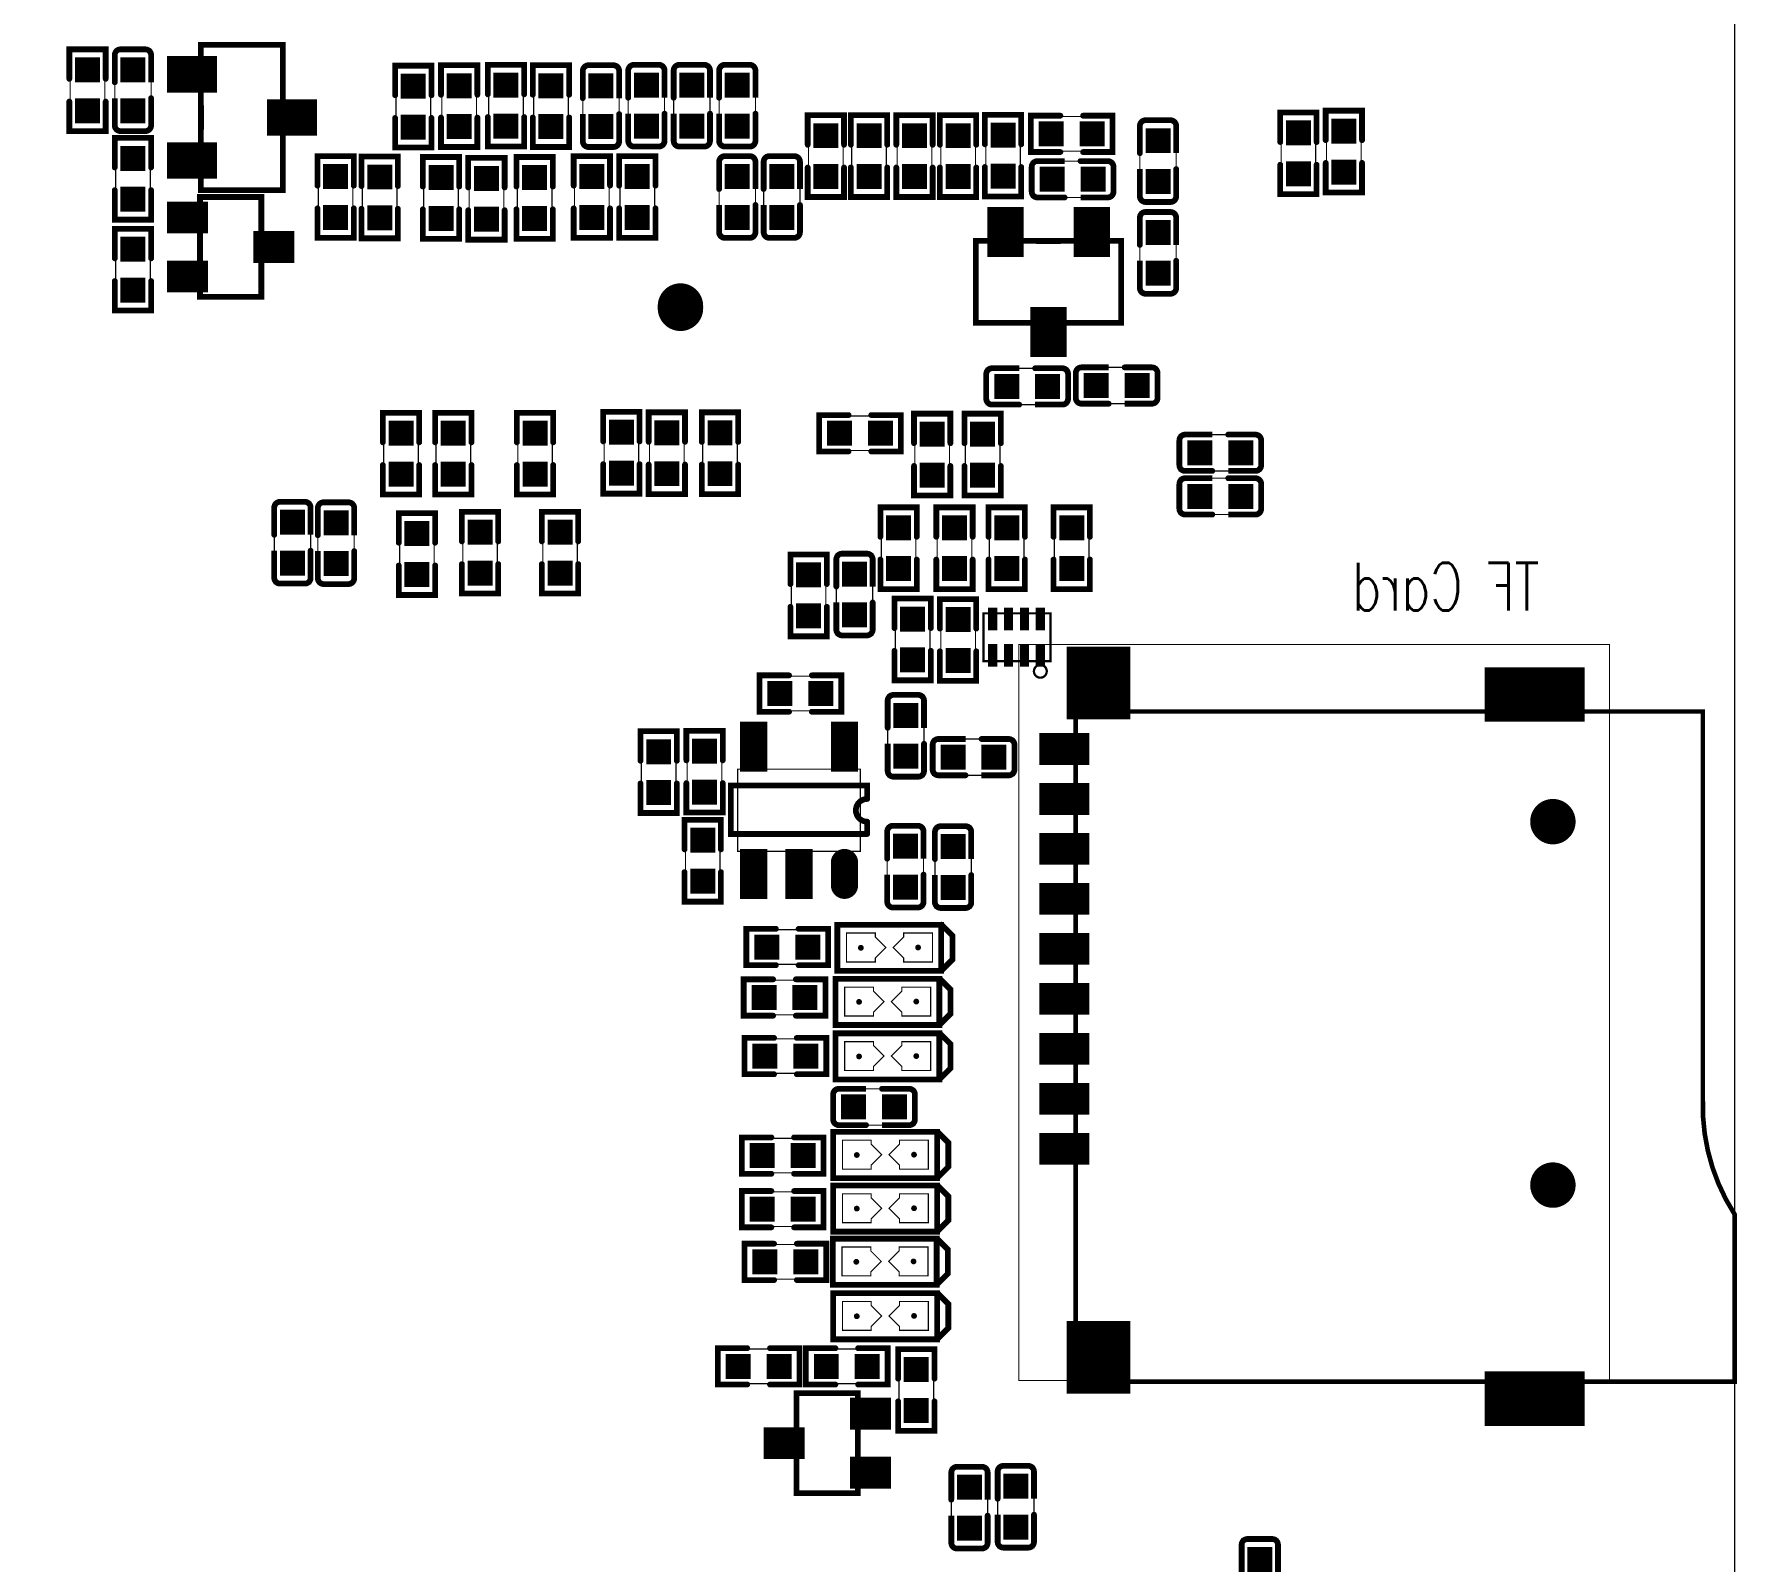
# Model space of a CAD drawing. Extents: x 0 to 148, y 0 to 100.
# Drawn here: x 110.57 to 148.05, y 43.7 to 77.34 of the extents above; entities that cross this region are included whole.
import ezdxf

# ---------------------------------------------------------------- set-up
doc = ezdxf.new("R2010")
doc.units = 0
doc.linetypes.add('TRMIDX_0', pattern=[2, 1, 1])
doc.linetypes.add('TRMIDX_1', pattern=[2, 1, 1])
for name, color, linetype in [('BOARD_OUTLINE_00', 5, 'CONTINUOUS'), ('DRIL_NPLTE_THRU_01', 3, 'CONTINUOUS'), ('DRIL_NPLTE_THRU_02', 2, 'CONTINUOUS'), ('DRIL_NPLTE_THRU_03', 136, 'CONTINUOUS'), ('DRIL_NPLTE_THRU_04', 176, 'CONTINUOUS'), ('DRIL_NPLTE_THRU_05', 106, 'CONTINUOUS'), ('DRIL_NPLTE_THRU_06', 146, 'CONTINUOUS'), ('DRIL_PLTE_THRU_01', 3, 'CONTINUOUS'), ('DRIL_PLTE_THRU_02', 2, 'CONTINUOUS'), ('DRIL_PLTE_THRU_03', 136, 'CONTINUOUS'), ('DRIL_PLTE_THRU_04', 176, 'CONTINUOUS'), ('DRIL_PLTE_THRU_05', 106, 'CONTINUOUS'), ('DRIL_PLTE_THRU_06', 146, 'CONTINUOUS'), ('DRIL_SYMBOL', 5, 'CONTINUOUS'), ('PADS_BOT', 130, 'CONTINUOUS'), ('PADS_INNER', 96, 'CONTINUOUS'), ('PADS_TOP', 96, 'CONTINUOUS'), ('PART_BOT_2DLINE_01', 255, 'CONTINUOUS'), ('PART_BOT_2DLINE_126', 216, 'CONTINUOUS'), ('PART_BOT_COPPER_01', 255, 'CONTINUOUS'), ('PART_BOT_COPPER_116', 6, 'CONTINUOUS'), ('TEXT_129', 56, 'CONTINUOUS')]:
    doc.layers.add(name, color=color, linetype=linetype)
doc.styles.add('W0$15', font='simplex', dxfattribs={"width": 0.75})

# ---------------------------------------------------------------- blocks, each defined once
blk = doc.blocks.new('BOARD_43')
at = {"layer": 'BOARD_OUTLINE_00', "const_width": 0.0254}
blk.add_lwpolyline([(-3, 0.725, 0.414214), (0, 3.725), (0, 97.485, 0.414214), (-3, 100.485), (-145, 100.485, 0.414214), (-148, 97.485), (-148, 3.725, 0.414214), (-145, 0.725)], format="xyb", close=True, dxfattribs=at)
blk = doc.blocks.new('SMOOTH_0$127')
at = {"const_width": 0.0635}
blk.add_lwpolyline([(-0.03175, 0, 1), (0.03175, 0, 1)], format="xyb", close=True, dxfattribs=at)
blk = doc.blocks.new('SMOOTH_0$0254')
at = {"const_width": 0.0127}
blk.add_lwpolyline([(-0.00635, 0, 1), (0.00635, 0, 1)], format="xyb", close=True, dxfattribs=at)
blk = doc.blocks.new('PART_BODY_BOT_15')
at = {"layer": 'PART_BOT_2DLINE_126', "const_width": 0.127}
for points in [[(-0.175, 0.4), (-0.773, 0.4, 0.414214), (-0.9, 0.273), (-0.9, -0.273, 0.414214), (-0.773, -0.4), (-0.175, -0.4)], [(0.175, -0.4), (0.773, -0.4, 0.414214), (0.9, -0.273), (0.9, 0.273, 0.414214), (0.773, 0.4), (0.175, 0.4)]]:
    blk.add_lwpolyline(points, format="xyb", dxfattribs=at)
at = {"layer": 'PART_BOT_COPPER_116', "const_width": 0.0254}
blk.add_lwpolyline([(-0.9, 0.4), (0.9, 0.4), (0.9, -0.4), (-0.9, -0.4)], close=True, dxfattribs=at)
at = {"layer": 'PART_BOT_2DLINE_126'}
for p in [(-0.773, 0.4), (-0.175, 0.4), (0.175, -0.4), (0.773, -0.4)]:
    blk.add_blockref('SMOOTH_0$127', p, dxfattribs=at)
at = {"layer": 'PART_BOT_COPPER_116'}
for p in [(-0.9, 0.4), (0.9, 0.4), (-0.9, -0.4), (0.9, -0.4)]:
    blk.add_blockref('SMOOTH_0$0254', p, dxfattribs=at)
blk = doc.blocks.new('DRIL_HOLE_0')
blk.add_lwpolyline([(0, 0, 1), (0, 0, 1)], format="xyb", close=True)
blk = doc.blocks.new('PAD_0')
blk.add_lwpolyline([(0, 0, 1), (0, 0, 1)], format="xyb", close=True)
blk = doc.blocks.new('PAD_1')
at = {"const_width": 0.55}
blk.add_lwpolyline([(-0.275, 0), (0.275, 0)], dxfattribs=at)
blk = doc.blocks.new('STK_BOT_100')
at = {"layer": 'DRIL_PLTE_THRU_01'}
blk.add_blockref('DRIL_HOLE_0', (0, 0), dxfattribs=at)
at = {"layer": 'DRIL_PLTE_THRU_02'}
blk.add_blockref('DRIL_HOLE_0', (0, 0), dxfattribs=at)
at = {"layer": 'DRIL_PLTE_THRU_03'}
blk.add_blockref('DRIL_HOLE_0', (0, 0), dxfattribs=at)
at = {"layer": 'DRIL_PLTE_THRU_04'}
blk.add_blockref('DRIL_HOLE_0', (0, 0), dxfattribs=at)
at = {"layer": 'DRIL_PLTE_THRU_05'}
blk.add_blockref('DRIL_HOLE_0', (0, 0), dxfattribs=at)
at = {"layer": 'DRIL_PLTE_THRU_06'}
blk.add_blockref('DRIL_HOLE_0', (0, 0), dxfattribs=at)
at = {"layer": 'PADS_BOT', "rotation": 90}
blk.add_blockref('PAD_1', (0, 0), dxfattribs=at)
at = {"layer": 'PADS_INNER'}
blk.add_blockref('PAD_0', (0, 0), dxfattribs=at)
at = {"layer": 'PADS_TOP'}
blk.add_blockref('PAD_0', (0, 0), dxfattribs=at)
blk = doc.blocks.new('SYM_BOT_18')
for name, p in [('PART_BODY_BOT_15', (0, 0)), ('STK_BOT_100', (-0.45, 0)), ('STK_BOT_100', (0.45, 0))]:
    blk.add_blockref(name, p)
blk = doc.blocks.new('PART_BOT_2')
blk.add_blockref('SYM_BOT_18', (0, 0))
blk = doc.blocks.new('PART_BOT_3')
blk.add_blockref('SYM_BOT_18', (0, 0))
blk = doc.blocks.new('PART_BOT_6')
blk.add_blockref('SYM_BOT_18', (0, 0))
blk = doc.blocks.new('PART_BOT_7')
blk.add_blockref('SYM_BOT_18', (0, 0))
blk = doc.blocks.new('PART_BOT_9')
blk.add_blockref('SYM_BOT_18', (0, 0))
blk = doc.blocks.new('PART_BOT_13')
blk.add_blockref('SYM_BOT_18', (0, 0))
blk = doc.blocks.new('PART_BOT_14')
blk.add_blockref('SYM_BOT_18', (0, 0))
blk = doc.blocks.new('PART_BOT_16')
blk.add_blockref('SYM_BOT_18', (0, 0))
blk = doc.blocks.new('PART_BOT_17')
blk.add_blockref('SYM_BOT_18', (0, 0))
blk = doc.blocks.new('PART_BOT_18')
blk.add_blockref('SYM_BOT_18', (0, 0))
blk = doc.blocks.new('PART_BOT_19')
blk.add_blockref('SYM_BOT_18', (0, 0))
blk = doc.blocks.new('PART_BOT_23')
blk.add_blockref('SYM_BOT_18', (0, 0))
blk = doc.blocks.new('PART_BOT_32')
blk.add_blockref('SYM_BOT_18', (0, 0))
blk = doc.blocks.new('PART_BOT_34')
blk.add_blockref('SYM_BOT_18', (0, 0))
blk = doc.blocks.new('PART_BOT_36')
blk.add_blockref('SYM_BOT_18', (0, 0))
blk = doc.blocks.new('PART_BOT_37')
blk.add_blockref('SYM_BOT_18', (0, 0))
blk = doc.blocks.new('PART_BOT_38')
blk.add_blockref('SYM_BOT_18', (0, 0))
blk = doc.blocks.new('PART_BOT_55')
blk.add_blockref('SYM_BOT_18', (0, 0))
blk = doc.blocks.new('PART_BOT_64')
blk.add_blockref('SYM_BOT_18', (0, 0))
blk = doc.blocks.new('PART_BODY_BOT_9')
at = {"layer": 'PART_BOT_2DLINE_01', "const_width": 0.127}
blk.add_lwpolyline([(-1.145, -0.507), (-1.385, -0.267), (-1.385, 0.263), (-1.145, 0.503)], dxfattribs=at)
blk.add_lwpolyline([(1.148, -0.515), (1.148, 0.501), (-1.138, 0.501), (-1.138, -0.515)], close=True, dxfattribs=at)
at = {"layer": 'PART_BOT_COPPER_01', "linetype": 'TRMIDX_0', "const_width": 0.0254}
blk.add_lwpolyline([(-0.946, 0.318), (-0.312, 0.318), (-0.312, 0.231), (-0.081, 0), (-0.312, -0.231), (-0.312, -0.318), (-0.946, -0.318)], close=True, dxfattribs=at)
at = {"layer": 'PART_BOT_COPPER_01', "linetype": 'TRMIDX_1', "const_width": 0.0254}
blk.add_lwpolyline([(0.946, -0.318), (0.312, -0.318), (0.312, -0.231), (0.081, 0), (0.312, 0.231), (0.312, 0.318), (0.946, 0.318)], close=True, dxfattribs=at)
at = {"layer": 'PART_BOT_COPPER_116', "const_width": 0.0254}
blk.add_lwpolyline([(-1.138, -0.515), (1.148, -0.515), (1.148, 0.501), (-1.138, 0.501)], close=True, dxfattribs=at)
at = {"layer": 'PART_BOT_2DLINE_01'}
for p in [(-1.145, 0.503), (-1.138, 0.501), (1.148, 0.501), (-1.385, 0.263), (-1.385, -0.267), (-1.145, -0.507), (-1.138, -0.515), (1.148, -0.515)]:
    blk.add_blockref('SMOOTH_0$127', p, dxfattribs=at)
at = {"layer": 'PART_BOT_COPPER_01'}
for p in [(-0.946, 0.318), (-0.312, 0.318), (-0.312, 0.231), (-0.081, 0), (0.081, 0), (0.312, 0.318), (0.312, 0.231), (0.946, 0.318), (-0.946, -0.318), (-0.312, -0.231), (-0.312, -0.318), (0.312, -0.231), (0.312, -0.318), (0.946, -0.318)]:
    blk.add_blockref('SMOOTH_0$0254', p, dxfattribs=at)
at = {"layer": 'PART_BOT_COPPER_116'}
for p in [(-1.138, 0.501), (1.148, 0.501), (-1.138, -0.515), (1.148, -0.515)]:
    blk.add_blockref('SMOOTH_0$0254', p, dxfattribs=at)
blk = doc.blocks.new('PAD_3')
at = {"const_width": 0.0635}
blk.add_lwpolyline([(0, -0.03175, 1), (0, 0.03175, 1)], format="xyb", close=True, dxfattribs=at)
blk = doc.blocks.new('STK_BOT_77')
at = {"layer": 'DRIL_PLTE_THRU_01'}
blk.add_blockref('DRIL_HOLE_0', (0, 0), dxfattribs=at)
at = {"layer": 'DRIL_PLTE_THRU_02'}
blk.add_blockref('DRIL_HOLE_0', (0, 0), dxfattribs=at)
at = {"layer": 'DRIL_PLTE_THRU_03'}
blk.add_blockref('DRIL_HOLE_0', (0, 0), dxfattribs=at)
at = {"layer": 'DRIL_PLTE_THRU_04'}
blk.add_blockref('DRIL_HOLE_0', (0, 0), dxfattribs=at)
at = {"layer": 'DRIL_PLTE_THRU_05'}
blk.add_blockref('DRIL_HOLE_0', (0, 0), dxfattribs=at)
at = {"layer": 'DRIL_PLTE_THRU_06'}
blk.add_blockref('DRIL_HOLE_0', (0, 0), dxfattribs=at)
at = {"layer": 'PADS_BOT'}
blk.add_blockref('PAD_3', (0, 0), dxfattribs=at)
at = {"layer": 'PADS_INNER'}
blk.add_blockref('PAD_0', (0, 0), dxfattribs=at)
at = {"layer": 'PADS_TOP'}
blk.add_blockref('PAD_0', (0, 0), dxfattribs=at)
blk = doc.blocks.new('SYM_BOT_12')
for name, p in [('PART_BODY_BOT_9', (0, 0)), ('STK_BOT_77', (-0.62992, 0)), ('STK_BOT_77', (0.62992, -0.007112))]:
    blk.add_blockref(name, p)
blk = doc.blocks.new('PART_BOT_135')
blk.add_blockref('SYM_BOT_12', (0, 0))
blk = doc.blocks.new('PART_BOT_136')
blk.add_blockref('SYM_BOT_12', (0, 0))
blk = doc.blocks.new('PART_BOT_137')
blk.add_blockref('SYM_BOT_12', (0, 0))
blk = doc.blocks.new('PART_BOT_138')
blk.add_blockref('SYM_BOT_12', (0, 0))
blk = doc.blocks.new('PART_BOT_139')
blk.add_blockref('SYM_BOT_12', (0, 0))
blk = doc.blocks.new('PART_BOT_140')
blk.add_blockref('SYM_BOT_12', (0, 0))
blk = doc.blocks.new('PART_BOT_141')
blk.add_blockref('SYM_BOT_12', (0, 0))
blk = doc.blocks.new('PART_BODY_BOT_17')
at = {"layer": 'PART_BOT_2DLINE_126', "const_width": 0.127}
for points in [[(-0.25, 0.4), (-0.9, 0.4), (-0.9, -0.4), (-0.25, -0.4)], [(0.25, 0.4), (0.9, 0.4), (0.9, -0.4), (0.25, -0.4)]]:
    blk.add_lwpolyline(points, dxfattribs=at)
at = {"layer": 'PART_BOT_COPPER_116', "const_width": 0.0254}
blk.add_lwpolyline([(-0.889, -0.381), (0.889, -0.381), (0.889, 0.381), (-0.889, 0.381)], close=True, dxfattribs=at)
at = {"layer": 'PART_BOT_2DLINE_126'}
for p in [(-0.9, 0.4), (-0.25, 0.4), (0.25, 0.4), (0.9, 0.4), (-0.9, -0.4), (-0.25, -0.4), (0.25, -0.4), (0.9, -0.4)]:
    blk.add_blockref('SMOOTH_0$127', p, dxfattribs=at)
at = {"layer": 'PART_BOT_COPPER_116'}
for p in [(-0.889, 0.381), (0.889, 0.381), (-0.889, -0.381), (0.889, -0.381)]:
    blk.add_blockref('SMOOTH_0$0254', p, dxfattribs=at)
blk = doc.blocks.new('PAD_9')
at = {"const_width": 0.55}
blk.add_lwpolyline([(-0.275, 0), (0.275, 0)], dxfattribs=at)
blk = doc.blocks.new('STK_BOT_103')
at = {"layer": 'DRIL_PLTE_THRU_01'}
blk.add_blockref('DRIL_HOLE_0', (0, 0), dxfattribs=at)
at = {"layer": 'DRIL_PLTE_THRU_02'}
blk.add_blockref('DRIL_HOLE_0', (0, 0), dxfattribs=at)
at = {"layer": 'DRIL_PLTE_THRU_03'}
blk.add_blockref('DRIL_HOLE_0', (0, 0), dxfattribs=at)
at = {"layer": 'DRIL_PLTE_THRU_04'}
blk.add_blockref('DRIL_HOLE_0', (0, 0), dxfattribs=at)
at = {"layer": 'DRIL_PLTE_THRU_05'}
blk.add_blockref('DRIL_HOLE_0', (0, 0), dxfattribs=at)
at = {"layer": 'DRIL_PLTE_THRU_06'}
blk.add_blockref('DRIL_HOLE_0', (0, 0), dxfattribs=at)
at = {"layer": 'PADS_BOT'}
blk.add_blockref('PAD_9', (0, 0), dxfattribs=at)
at = {"layer": 'PADS_INNER'}
blk.add_blockref('PAD_0', (0, 0), dxfattribs=at)
at = {"layer": 'PADS_TOP'}
blk.add_blockref('PAD_0', (0, 0), dxfattribs=at)
blk = doc.blocks.new('SYM_BOT_20')
for name, p in [('PART_BODY_BOT_17', (0, 0)), ('STK_BOT_103', (-0.45, 0)), ('STK_BOT_103', (0.45, 0))]:
    blk.add_blockref(name, p)
blk = doc.blocks.new('PART_BOT_275')
blk.add_blockref('SYM_BOT_20', (0, 0))
blk = doc.blocks.new('PART_BOT_276')
blk.add_blockref('SYM_BOT_20', (0, 0))
blk = doc.blocks.new('PART_BOT_290')
blk.add_blockref('SYM_BOT_20', (0, 0))
blk = doc.blocks.new('PART_BOT_303')
blk.add_blockref('SYM_BOT_20', (0, 0))
blk = doc.blocks.new('PART_BOT_304')
blk.add_blockref('SYM_BOT_20', (0, 0))
blk = doc.blocks.new('PART_BOT_305')
blk.add_blockref('SYM_BOT_20', (0, 0))
blk = doc.blocks.new('PART_BOT_306')
blk.add_blockref('SYM_BOT_20', (0, 0))
blk = doc.blocks.new('PART_BOT_308')
blk.add_blockref('SYM_BOT_20', (0, 0))
blk = doc.blocks.new('PART_BOT_309')
blk.add_blockref('SYM_BOT_20', (0, 0))
blk = doc.blocks.new('PART_BOT_310')
blk.add_blockref('SYM_BOT_20', (0, 0))
blk = doc.blocks.new('PART_BOT_311')
blk.add_blockref('SYM_BOT_20', (0, 0))
blk = doc.blocks.new('PART_BOT_312')
blk.add_blockref('SYM_BOT_20', (0, 0))
blk = doc.blocks.new('PART_BOT_313')
blk.add_blockref('SYM_BOT_20', (0, 0))
blk = doc.blocks.new('PART_BOT_314')
blk.add_blockref('SYM_BOT_20', (0, 0))
blk = doc.blocks.new('PART_BOT_315')
blk.add_blockref('SYM_BOT_20', (0, 0))
blk = doc.blocks.new('PART_BOT_317')
blk.add_blockref('SYM_BOT_20', (0, 0))
blk = doc.blocks.new('PART_BOT_320')
blk.add_blockref('SYM_BOT_20', (0, 0))
blk = doc.blocks.new('PART_BOT_321')
blk.add_blockref('SYM_BOT_20', (0, 0))
blk = doc.blocks.new('PART_BOT_322')
blk.add_blockref('SYM_BOT_20', (0, 0))
blk = doc.blocks.new('PART_BOT_325')
blk.add_blockref('SYM_BOT_20', (0, 0))
blk = doc.blocks.new('PART_BOT_326')
blk.add_blockref('SYM_BOT_20', (0, 0))
blk = doc.blocks.new('PART_BOT_327')
blk.add_blockref('SYM_BOT_20', (0, 0))
blk = doc.blocks.new('PART_BOT_328')
blk.add_blockref('SYM_BOT_20', (0, 0))
blk = doc.blocks.new('PART_BOT_329')
blk.add_blockref('SYM_BOT_20', (0, 0))
blk = doc.blocks.new('PART_BOT_330')
blk.add_blockref('SYM_BOT_20', (0, 0))
blk = doc.blocks.new('PART_BOT_331')
blk.add_blockref('SYM_BOT_20', (0, 0))
blk = doc.blocks.new('PART_BOT_332')
blk.add_blockref('SYM_BOT_20', (0, 0))
blk = doc.blocks.new('PART_BOT_333')
blk.add_blockref('SYM_BOT_20', (0, 0))
blk = doc.blocks.new('PART_BOT_334')
blk.add_blockref('SYM_BOT_20', (0, 0))
blk = doc.blocks.new('PART_BOT_335')
blk.add_blockref('SYM_BOT_20', (0, 0))
blk = doc.blocks.new('PART_BOT_337')
blk.add_blockref('SYM_BOT_20', (0, 0))
blk = doc.blocks.new('PART_BOT_348')
blk.add_blockref('SYM_BOT_20', (0, 0))
blk = doc.blocks.new('PART_BOT_349')
blk.add_blockref('SYM_BOT_20', (0, 0))
blk = doc.blocks.new('PART_BOT_350')
blk.add_blockref('SYM_BOT_20', (0, 0))
blk = doc.blocks.new('PART_BOT_351')
blk.add_blockref('SYM_BOT_20', (0, 0))
blk = doc.blocks.new('PART_BOT_352')
blk.add_blockref('SYM_BOT_20', (0, 0))
blk = doc.blocks.new('PART_BOT_353')
blk.add_blockref('SYM_BOT_20', (0, 0))
blk = doc.blocks.new('PART_BOT_354')
blk.add_blockref('SYM_BOT_20', (0, 0))
blk = doc.blocks.new('PART_BOT_355')
blk.add_blockref('SYM_BOT_20', (0, 0))
blk = doc.blocks.new('PART_BOT_356')
blk.add_blockref('SYM_BOT_20', (0, 0))
blk = doc.blocks.new('PART_BOT_417')
blk.add_blockref('SYM_BOT_20', (0, 0))
blk = doc.blocks.new('PART_BOT_418')
blk.add_blockref('SYM_BOT_20', (0, 0))
blk = doc.blocks.new('PART_BOT_419')
blk.add_blockref('SYM_BOT_20', (0, 0))
blk = doc.blocks.new('PART_BODY_BOT_12')
at = {"layer": 'PART_BOT_2DLINE_01', "const_width": 0.127}
blk.add_lwpolyline([(0.25, -1.5, 1), (-0.25, -1.5), (-0.547, -1.5), (-0.547, 1.5), (0.521, 1.5), (0.521, -1.5)], format="xyb", dxfattribs=at)
blk.add_lwpolyline([(0.25, -1.5), (0.521, -1.5)], dxfattribs=at)
at = {"layer": 'PART_BOT_COPPER_116', "const_width": 0.0254}
blk.add_lwpolyline([(0.904, -1.35), (0.904, 1.35), (-0.904, 1.35), (-0.904, -1.35)], close=True, dxfattribs=at)
at = {"layer": 'PART_BOT_2DLINE_01'}
for p in [(-0.547, 1.5), (0.521, 1.5), (-0.547, -1.5), (-0.25, -1.5), (0.25, -1.5), (0.25, -1.5), (0.521, -1.5), (0.521, -1.5)]:
    blk.add_blockref('SMOOTH_0$127', p, dxfattribs=at)
at = {"layer": 'PART_BOT_COPPER_116'}
for p in [(-0.904, 1.35), (0.904, 1.35), (-0.904, -1.35), (0.904, -1.35)]:
    blk.add_blockref('SMOOTH_0$0254', p, dxfattribs=at)
blk = doc.blocks.new('PAD_11')
at = {"const_width": 0.3}
blk.add_lwpolyline([(-0.25, -0.15), (0.25, -0.15, 1), (0.25, 0.15), (-0.25, 0.15, 1)], format="xyb", close=True, dxfattribs=at)
blk = doc.blocks.new('STK_BOT_89')
at = {"layer": 'DRIL_PLTE_THRU_01'}
blk.add_blockref('DRIL_HOLE_0', (0, 0), dxfattribs=at)
at = {"layer": 'DRIL_PLTE_THRU_02'}
blk.add_blockref('DRIL_HOLE_0', (0, 0), dxfattribs=at)
at = {"layer": 'DRIL_PLTE_THRU_03'}
blk.add_blockref('DRIL_HOLE_0', (0, 0), dxfattribs=at)
at = {"layer": 'DRIL_PLTE_THRU_04'}
blk.add_blockref('DRIL_HOLE_0', (0, 0), dxfattribs=at)
at = {"layer": 'DRIL_PLTE_THRU_05'}
blk.add_blockref('DRIL_HOLE_0', (0, 0), dxfattribs=at)
at = {"layer": 'DRIL_PLTE_THRU_06'}
blk.add_blockref('DRIL_HOLE_0', (0, 0), dxfattribs=at)
at = {"layer": 'PADS_BOT'}
blk.add_blockref('PAD_11', (0, 0), dxfattribs=at)
at = {"layer": 'PADS_INNER'}
blk.add_blockref('PAD_0', (0, 0), dxfattribs=at)
at = {"layer": 'PADS_TOP'}
blk.add_blockref('PAD_0', (0, 0), dxfattribs=at)
blk = doc.blocks.new('PAD_12')
at = {"const_width": 0.6}
blk.add_lwpolyline([(-0.55, 0), (0.55, 0)], dxfattribs=at)
blk = doc.blocks.new('STK_BOT_88')
at = {"layer": 'DRIL_PLTE_THRU_01'}
blk.add_blockref('DRIL_HOLE_0', (0, 0), dxfattribs=at)
at = {"layer": 'DRIL_PLTE_THRU_02'}
blk.add_blockref('DRIL_HOLE_0', (0, 0), dxfattribs=at)
at = {"layer": 'DRIL_PLTE_THRU_03'}
blk.add_blockref('DRIL_HOLE_0', (0, 0), dxfattribs=at)
at = {"layer": 'DRIL_PLTE_THRU_04'}
blk.add_blockref('DRIL_HOLE_0', (0, 0), dxfattribs=at)
at = {"layer": 'DRIL_PLTE_THRU_05'}
blk.add_blockref('DRIL_HOLE_0', (0, 0), dxfattribs=at)
at = {"layer": 'DRIL_PLTE_THRU_06'}
blk.add_blockref('DRIL_HOLE_0', (0, 0), dxfattribs=at)
at = {"layer": 'PADS_BOT'}
blk.add_blockref('PAD_12', (0, 0), dxfattribs=at)
at = {"layer": 'PADS_INNER'}
blk.add_blockref('PAD_0', (0, 0), dxfattribs=at)
at = {"layer": 'PADS_TOP'}
blk.add_blockref('PAD_0', (0, 0), dxfattribs=at)
blk = doc.blocks.new('SYM_BOT_15')
for name, p in [('PART_BODY_BOT_12', (0, 0)), ('STK_BOT_88', (-1.4, 1)), ('STK_BOT_88', (1.4, 1)), ('STK_BOT_88', (1.4, 0)), ('STK_BOT_88', (-1.4, -1)), ('STK_BOT_89', (1.4, -1))]:
    blk.add_blockref(name, p)
blk = doc.blocks.new('PART_BOT_517')
blk.add_blockref('SYM_BOT_15', (0, 0))
blk = doc.blocks.new('PAD_13')
at = {"const_width": 0.5}
blk.add_lwpolyline([(0, -0.25, 1), (0, 0.25, 1)], format="xyb", close=True, dxfattribs=at)
blk = doc.blocks.new('STK_BOT_159')
at = {"layer": 'DRIL_PLTE_THRU_01'}
blk.add_blockref('DRIL_HOLE_0', (0, 0), dxfattribs=at)
at = {"layer": 'DRIL_PLTE_THRU_02'}
blk.add_blockref('DRIL_HOLE_0', (0, 0), dxfattribs=at)
at = {"layer": 'DRIL_PLTE_THRU_03'}
blk.add_blockref('DRIL_HOLE_0', (0, 0), dxfattribs=at)
at = {"layer": 'DRIL_PLTE_THRU_04'}
blk.add_blockref('DRIL_HOLE_0', (0, 0), dxfattribs=at)
at = {"layer": 'DRIL_PLTE_THRU_05'}
blk.add_blockref('DRIL_HOLE_0', (0, 0), dxfattribs=at)
at = {"layer": 'DRIL_PLTE_THRU_06'}
blk.add_blockref('DRIL_HOLE_0', (0, 0), dxfattribs=at)
at = {"layer": 'PADS_BOT'}
blk.add_blockref('PAD_13', (0, 0), dxfattribs=at)
at = {"layer": 'PADS_INNER'}
blk.add_blockref('PAD_0', (0, 0), dxfattribs=at)
at = {"layer": 'PADS_TOP'}
blk.add_blockref('PAD_0', (0, 0), dxfattribs=at)
blk = doc.blocks.new('SYM_BOT_37')
blk.add_blockref('STK_BOT_159', (0, 0))
blk = doc.blocks.new('PART_BOT_522')
blk.add_blockref('SYM_BOT_37', (0, 0))
blk = doc.blocks.new('PART_BOT_523')
blk.add_blockref('SYM_BOT_37', (0, 0))
blk = doc.blocks.new('SMOOTH_0$050038')
at = {"const_width": 0.025}
blk.add_lwpolyline([(-0.013, 0, 1), (0.013, 0, 1)], format="xyb", close=True, dxfattribs=at)
blk = doc.blocks.new('PART_BODY_BOT_46')
at = {"layer": 'PART_BOT_2DLINE_01', "const_width": 0.05}
blk.add_lwpolyline([(-0.725, 0.525), (0.75, 0.525), (0.75, -0.525), (-0.725, -0.525)], close=True, dxfattribs=at)
blk.add_lwpolyline([(-0.641, -0.75, 1), (-0.359, -0.75, 1)], format="xyb", close=True, dxfattribs=at)
at = {"layer": 'PART_BOT_2DLINE_01'}
for p in [(-0.725, 0.525), (0.75, 0.525), (-0.725, -0.525), (0.75, -0.525)]:
    blk.add_blockref('SMOOTH_0$050038', p, dxfattribs=at)
blk = doc.blocks.new('PAD_16')
at = {"const_width": 0.2}
blk.add_lwpolyline([(-0.25, 0), (0.25, 0)], dxfattribs=at)
blk = doc.blocks.new('STK_BOT_291')
at = {"layer": 'DRIL_NPLTE_THRU_01'}
blk.add_blockref('DRIL_HOLE_0', (0, 0), dxfattribs=at)
at = {"layer": 'DRIL_NPLTE_THRU_02'}
blk.add_blockref('DRIL_HOLE_0', (0, 0), dxfattribs=at)
at = {"layer": 'DRIL_NPLTE_THRU_03'}
blk.add_blockref('DRIL_HOLE_0', (0, 0), dxfattribs=at)
at = {"layer": 'DRIL_NPLTE_THRU_04'}
blk.add_blockref('DRIL_HOLE_0', (0, 0), dxfattribs=at)
at = {"layer": 'DRIL_NPLTE_THRU_05'}
blk.add_blockref('DRIL_HOLE_0', (0, 0), dxfattribs=at)
at = {"layer": 'DRIL_NPLTE_THRU_06'}
blk.add_blockref('DRIL_HOLE_0', (0, 0), dxfattribs=at)
at = {"layer": 'PADS_BOT', "rotation": 90}
blk.add_blockref('PAD_16', (0, 0), dxfattribs=at)
at = {"layer": 'PADS_INNER'}
blk.add_blockref('PAD_0', (0, 0), dxfattribs=at)
at = {"layer": 'PADS_TOP'}
blk.add_blockref('PAD_0', (0, 0), dxfattribs=at)
blk = doc.blocks.new('SYM_BOT_48')
for name, p in [('STK_BOT_291', (-0.5, 0.4)), ('STK_BOT_291', (-0.15, 0.4)), ('STK_BOT_291', (0.2, 0.4)), ('STK_BOT_291', (0.55, 0.4)), ('PART_BODY_BOT_46', (0, 0)), ('STK_BOT_291', (-0.5, -0.4)), ('STK_BOT_291', (-0.15, -0.4)), ('STK_BOT_291', (0.2, -0.4)), ('STK_BOT_291', (0.55, -0.4))]:
    blk.add_blockref(name, p)
blk = doc.blocks.new('PART_BOT_558')
blk.add_blockref('SYM_BOT_48', (0, 0))
blk = doc.blocks.new('PART_BOT_579')
blk.add_blockref('SYM_BOT_18', (0, 0))
blk = doc.blocks.new('PART_BOT_585')
blk.add_blockref('SYM_BOT_18', (0, 0))
blk = doc.blocks.new('PART_BOT_675')
blk.add_blockref('SYM_BOT_18', (0, 0))
blk = doc.blocks.new('PART_BOT_676')
blk.add_blockref('SYM_BOT_18', (0, 0))
blk = doc.blocks.new('PART_BOT_678')
blk.add_blockref('SYM_BOT_18', (0, 0))
blk = doc.blocks.new('PART_BOT_679')
blk.add_blockref('SYM_BOT_18', (0, 0))
blk = doc.blocks.new('PART_BODY_BOT_6')
at = {"layer": 'PART_BOT_2DLINE_01', "const_width": 0.127}
blk.add_lwpolyline([(-1.1, 0.675), (-1.1, -0.675), (1.1, -0.675), (1.1, 0.675)], close=True, dxfattribs=at)
at = {"layer": 'PART_BOT_COPPER_116', "const_width": 0.0254}
blk.add_lwpolyline([(1.1, -0.675), (-1.1, -0.675), (-1.1, 0.675), (1.1, 0.675)], close=True, dxfattribs=at)
at = {"layer": 'PART_BOT_2DLINE_01'}
for p in [(-1.1, 0.675), (1.1, 0.675), (-1.1, -0.675), (1.1, -0.675)]:
    blk.add_blockref('SMOOTH_0$127', p, dxfattribs=at)
at = {"layer": 'PART_BOT_COPPER_116'}
for p in [(-1.1, 0.675), (1.1, 0.675), (-1.1, -0.675), (1.1, -0.675)]:
    blk.add_blockref('SMOOTH_0$0254', p, dxfattribs=at)
blk = doc.blocks.new('PAD_18')
at = {"const_width": 0.699998}
blk.add_lwpolyline([(-0.449948, 0), (0.449948, 0)], dxfattribs=at)
blk = doc.blocks.new('STK_BOT_56')
at = {"layer": 'DRIL_PLTE_THRU_01'}
blk.add_blockref('DRIL_HOLE_0', (0, 0), dxfattribs=at)
at = {"layer": 'DRIL_PLTE_THRU_02'}
blk.add_blockref('DRIL_HOLE_0', (0, 0), dxfattribs=at)
at = {"layer": 'DRIL_PLTE_THRU_03'}
blk.add_blockref('DRIL_HOLE_0', (0, 0), dxfattribs=at)
at = {"layer": 'DRIL_PLTE_THRU_04'}
blk.add_blockref('DRIL_HOLE_0', (0, 0), dxfattribs=at)
at = {"layer": 'DRIL_PLTE_THRU_05'}
blk.add_blockref('DRIL_HOLE_0', (0, 0), dxfattribs=at)
at = {"layer": 'DRIL_PLTE_THRU_06'}
blk.add_blockref('DRIL_HOLE_0', (0, 0), dxfattribs=at)
at = {"layer": 'PADS_BOT', "rotation": 90}
blk.add_blockref('PAD_18', (0, 0), dxfattribs=at)
at = {"layer": 'PADS_INNER'}
blk.add_blockref('PAD_0', (0, 0), dxfattribs=at)
at = {"layer": 'PADS_TOP'}
blk.add_blockref('PAD_0', (0, 0), dxfattribs=at)
blk = doc.blocks.new('SYM_BOT_9')
for name, p in [('STK_BOT_56', (0, 0.95)), ('PART_BODY_BOT_6', (0, 0)), ('STK_BOT_56', (-0.65, -0.95)), ('STK_BOT_56', (0.65, -0.95))]:
    blk.add_blockref(name, p)
blk = doc.blocks.new('PART_BOT_737')
blk.add_blockref('SYM_BOT_9', (0, 0))
blk = doc.blocks.new('PART_BOT_739')
blk.add_blockref('SYM_BOT_9', (0, 0))
blk = doc.blocks.new('PART_BODY_BOT_18')
at = {"layer": 'PART_BOT_2DLINE_01', "const_width": 0.127}
for points in [[(-0.762, 0.9), (-1.6, 0.9), (-1.6, -0.904)], [(0.762, 0.9), (1.6, 0.9), (1.6, -0.904)], [(-0.25, -0.9), (0.25, -0.9)]]:
    blk.add_lwpolyline(points, dxfattribs=at)
at = {"layer": 'PART_BOT_COPPER_116', "const_width": 0.127}
blk.add_lwpolyline([(-1.6, 0.9), (1.6, 0.9), (1.6, -0.904), (-1.6, -0.904)], close=True, dxfattribs=at)
at = {"layer": 'PART_BOT_2DLINE_01'}
for p in [(-1.6, 0.9), (-0.762, 0.9), (0.762, 0.9), (1.6, 0.9), (-1.6, -0.904), (-0.25, -0.9), (0.25, -0.9), (1.6, -0.904)]:
    blk.add_blockref('SMOOTH_0$127', p, dxfattribs=at)
at = {"layer": 'PART_BOT_COPPER_116'}
for p in [(-1.6, 0.9), (1.6, 0.9), (-1.6, -0.904), (1.6, -0.904)]:
    blk.add_blockref('SMOOTH_0$127', p, dxfattribs=at)
blk = doc.blocks.new('PAD_19')
at = {"const_width": 0.8}
blk.add_lwpolyline([(-0.55, 0), (0.55, 0)], dxfattribs=at)
blk = doc.blocks.new('STK_BOT_35')
at = {"layer": 'DRIL_PLTE_THRU_01'}
blk.add_blockref('DRIL_HOLE_0', (0, 0), dxfattribs=at)
at = {"layer": 'DRIL_PLTE_THRU_02'}
blk.add_blockref('DRIL_HOLE_0', (0, 0), dxfattribs=at)
at = {"layer": 'DRIL_PLTE_THRU_03'}
blk.add_blockref('DRIL_HOLE_0', (0, 0), dxfattribs=at)
at = {"layer": 'DRIL_PLTE_THRU_04'}
blk.add_blockref('DRIL_HOLE_0', (0, 0), dxfattribs=at)
at = {"layer": 'DRIL_PLTE_THRU_05'}
blk.add_blockref('DRIL_HOLE_0', (0, 0), dxfattribs=at)
at = {"layer": 'DRIL_PLTE_THRU_06'}
blk.add_blockref('DRIL_HOLE_0', (0, 0), dxfattribs=at)
at = {"layer": 'PADS_BOT', "rotation": 90}
blk.add_blockref('PAD_19', (0, 0), dxfattribs=at)
at = {"layer": 'PADS_INNER'}
blk.add_blockref('PAD_0', (0, 0), dxfattribs=at)
at = {"layer": 'PADS_TOP'}
blk.add_blockref('PAD_0', (0, 0), dxfattribs=at)
blk = doc.blocks.new('SYM_BOT_21')
for name, p in [('STK_BOT_35', (0, 1.1)), ('PART_BODY_BOT_18', (0, 0)), ('STK_BOT_35', (-0.95, -1.1)), ('STK_BOT_35', (0.95, -1.1))]:
    blk.add_blockref(name, p)
blk = doc.blocks.new('PART_BOT_761')
blk.add_blockref('SYM_BOT_21', (0, 0))
blk = doc.blocks.new('PART_BOT_762')
blk.add_blockref('SYM_BOT_21', (0, 0))
blk = doc.blocks.new('SMOOTH_0$1016')
at = {"const_width": 0.0508}
blk.add_lwpolyline([(-0.0254, 0, 1), (0.0254, 0, 1)], format="xyb", close=True, dxfattribs=at)
blk = doc.blocks.new('PART_BODY_BOT_111')
at = {"layer": 'PART_BOT_2DLINE_01', "const_width": 0.102}
blk.add_lwpolyline([(0.644, -4, 0.151682), (-1.891, -3.3), (-10.425, -3.3), (-10.425, 10.5), (4.325, 10.5), (4.325, -4)], format="xyb", close=True, dxfattribs=at)
at = {"layer": 'PART_BOT_COPPER_116', "const_width": 0.0254}
blk.add_lwpolyline([(4.301, -1.248), (4.301, 11.752), (-11.899, 11.752), (-11.899, -1.248)], close=True, dxfattribs=at)
at = {"layer": 'PART_BOT_2DLINE_01'}
for p in [(-10.425, 10.5), (4.325, 10.5), (-10.425, -3.3), (-1.891, -3.3), (0.644, -4), (4.325, -4)]:
    blk.add_blockref('SMOOTH_0$1016', p, dxfattribs=at)
at = {"layer": 'PART_BOT_COPPER_116'}
for p in [(-11.899, 11.752), (4.301, 11.752), (-11.899, -1.248), (4.301, -1.248)]:
    blk.add_blockref('SMOOTH_0$0254', p, dxfattribs=at)
blk = doc.blocks.new('PAD_20')
at = {"const_width": 0.7}
blk.add_lwpolyline([(-0.55, 0), (0.55, 0)], dxfattribs=at)
blk = doc.blocks.new('STK_BOT_409')
at = {"layer": 'DRIL_PLTE_THRU_01'}
blk.add_blockref('DRIL_HOLE_0', (0, 0), dxfattribs=at)
at = {"layer": 'DRIL_PLTE_THRU_02'}
blk.add_blockref('DRIL_HOLE_0', (0, 0), dxfattribs=at)
at = {"layer": 'DRIL_PLTE_THRU_03'}
blk.add_blockref('DRIL_HOLE_0', (0, 0), dxfattribs=at)
at = {"layer": 'DRIL_PLTE_THRU_04'}
blk.add_blockref('DRIL_HOLE_0', (0, 0), dxfattribs=at)
at = {"layer": 'DRIL_PLTE_THRU_05'}
blk.add_blockref('DRIL_HOLE_0', (0, 0), dxfattribs=at)
at = {"layer": 'DRIL_PLTE_THRU_06'}
blk.add_blockref('DRIL_HOLE_0', (0, 0), dxfattribs=at)
at = {"layer": 'PADS_BOT', "rotation": 90}
blk.add_blockref('PAD_20', (0, 0), dxfattribs=at)
at = {"layer": 'PADS_INNER'}
blk.add_blockref('PAD_0', (0, 0), dxfattribs=at)
at = {"layer": 'PADS_TOP'}
blk.add_blockref('PAD_0', (0, 0), dxfattribs=at)
blk = doc.blocks.new('PAD_21')
at = {"const_width": 1.4}
blk.add_lwpolyline([(-0.8, 0), (0.8, 0)], dxfattribs=at)
blk = doc.blocks.new('STK_BOT_410')
at = {"layer": 'DRIL_PLTE_THRU_01'}
blk.add_blockref('DRIL_HOLE_0', (0, 0), dxfattribs=at)
at = {"layer": 'DRIL_PLTE_THRU_02'}
blk.add_blockref('DRIL_HOLE_0', (0, 0), dxfattribs=at)
at = {"layer": 'DRIL_PLTE_THRU_03'}
blk.add_blockref('DRIL_HOLE_0', (0, 0), dxfattribs=at)
at = {"layer": 'DRIL_PLTE_THRU_04'}
blk.add_blockref('DRIL_HOLE_0', (0, 0), dxfattribs=at)
at = {"layer": 'DRIL_PLTE_THRU_05'}
blk.add_blockref('DRIL_HOLE_0', (0, 0), dxfattribs=at)
at = {"layer": 'DRIL_PLTE_THRU_06'}
blk.add_blockref('DRIL_HOLE_0', (0, 0), dxfattribs=at)
at = {"layer": 'PADS_BOT'}
blk.add_blockref('PAD_21', (0, 0), dxfattribs=at)
at = {"layer": 'PADS_INNER'}
blk.add_blockref('PAD_0', (0, 0), dxfattribs=at)
at = {"layer": 'PADS_TOP'}
blk.add_blockref('PAD_0', (0, 0), dxfattribs=at)
blk = doc.blocks.new('PAD_22')
at = {"const_width": 1.2}
blk.add_lwpolyline([(-1.1, 0), (1.1, 0)], dxfattribs=at)
blk = doc.blocks.new('STK_BOT_411')
at = {"layer": 'DRIL_PLTE_THRU_01'}
blk.add_blockref('DRIL_HOLE_0', (0, 0), dxfattribs=at)
at = {"layer": 'DRIL_PLTE_THRU_02'}
blk.add_blockref('DRIL_HOLE_0', (0, 0), dxfattribs=at)
at = {"layer": 'DRIL_PLTE_THRU_03'}
blk.add_blockref('DRIL_HOLE_0', (0, 0), dxfattribs=at)
at = {"layer": 'DRIL_PLTE_THRU_04'}
blk.add_blockref('DRIL_HOLE_0', (0, 0), dxfattribs=at)
at = {"layer": 'DRIL_PLTE_THRU_05'}
blk.add_blockref('DRIL_HOLE_0', (0, 0), dxfattribs=at)
at = {"layer": 'DRIL_PLTE_THRU_06'}
blk.add_blockref('DRIL_HOLE_0', (0, 0), dxfattribs=at)
at = {"layer": 'PADS_BOT', "rotation": 90}
blk.add_blockref('PAD_22', (0, 0), dxfattribs=at)
at = {"layer": 'PADS_INNER'}
blk.add_blockref('PAD_0', (0, 0), dxfattribs=at)
at = {"layer": 'PADS_TOP'}
blk.add_blockref('PAD_0', (0, 0), dxfattribs=at)
blk = doc.blocks.new('DRIL_SYMBOL_1')
at = {"layer": 'DRIL_SYMBOL', "const_width": 0.0508}
for points in [[(-0.254, 0), (0.254, 0)], [(0, -0.254), (0, 0.254)]]:
    blk.add_lwpolyline(points, dxfattribs=at)
blk = doc.blocks.new('DRIL_HOLE_1')
at = {"const_width": 0.5}
blk.add_lwpolyline([(-0.25, 0, 1), (0.25, 0, 1)], format="xyb", close=True, dxfattribs=at)
blk.add_blockref('DRIL_SYMBOL_1', (0, 0))
blk = doc.blocks.new('STK_BOT_415')
at = {"layer": 'DRIL_NPLTE_THRU_01'}
blk.add_blockref('DRIL_HOLE_1', (0, 0), dxfattribs=at)
at = {"layer": 'DRIL_NPLTE_THRU_02'}
blk.add_blockref('DRIL_HOLE_1', (0, 0), dxfattribs=at)
at = {"layer": 'DRIL_NPLTE_THRU_03'}
blk.add_blockref('DRIL_HOLE_1', (0, 0), dxfattribs=at)
at = {"layer": 'DRIL_NPLTE_THRU_04'}
blk.add_blockref('DRIL_HOLE_1', (0, 0), dxfattribs=at)
at = {"layer": 'DRIL_NPLTE_THRU_05'}
blk.add_blockref('DRIL_HOLE_1', (0, 0), dxfattribs=at)
at = {"layer": 'DRIL_NPLTE_THRU_06'}
blk.add_blockref('DRIL_HOLE_1', (0, 0), dxfattribs=at)
at = {"layer": 'PADS_BOT'}
blk.add_blockref('PAD_13', (0, 0), dxfattribs=at)
at = {"layer": 'PADS_INNER'}
blk.add_blockref('PAD_13', (0, 0), dxfattribs=at)
at = {"layer": 'PADS_TOP'}
blk.add_blockref('PAD_13', (0, 0), dxfattribs=at)
blk = doc.blocks.new('SYM_BOT_56')
for name, p in [('PART_BODY_BOT_111', (0, 0)), ('STK_BOT_409', (-9.6, 10.75)), ('STK_BOT_409', (-8.5, 10.75)), ('STK_BOT_409', (-7.4, 10.75)), ('STK_BOT_409', (-6.3, 10.75)), ('STK_BOT_409', (-5.2, 10.75)), ('STK_BOT_409', (-4.1, 10.75)), ('STK_BOT_409', (-3, 10.75)), ('STK_BOT_409', (-1.9, 10.75)), ('STK_BOT_409', (-0.8, 10.75)), ('STK_BOT_410', (-11.05, 10)), ('STK_BOT_410', (3.79, 10)), ('STK_BOT_411', (-10.8, 0.4)), ('STK_BOT_411', (4.7, 0.4)), ('STK_BOT_415', (-8, 0)), ('STK_BOT_415', (0, 0))]:
    blk.add_blockref(name, p)
blk = doc.blocks.new('PART_BOT_763')
blk.add_blockref('SYM_BOT_56', (0, 0))
blk = doc.blocks.new('PART_BOT_819')
blk.add_blockref('SYM_BOT_20', (0, 0))
blk = doc.blocks.new('PART_BOT_820')
blk.add_blockref('SYM_BOT_20', (0, 0))
blk = doc.blocks.new('PART_BOT_821')
blk.add_blockref('SYM_BOT_20', (0, 0))
blk = doc.blocks.new('PART_BOT_822')
blk.add_blockref('SYM_BOT_20', (0, 0))
blk = doc.blocks.new('PART_BOT_826')
blk.add_blockref('SYM_BOT_20', (0, 0))
blk = doc.blocks.new('PART_BOT_828')
blk.add_blockref('SYM_BOT_20', (0, 0))
blk = doc.blocks.new('PART_BOT_829')
blk.add_blockref('SYM_BOT_20', (0, 0))
blk = doc.blocks.new('PART_BOT_830')
blk.add_blockref('SYM_BOT_20', (0, 0))
blk = doc.blocks.new('PART_BOT_831')
blk.add_blockref('SYM_BOT_20', (0, 0))
blk = doc.blocks.new('PART_BOT_891')
blk.add_blockref('SYM_BOT_20', (0, 0))
blk = doc.blocks.new('PART_BOT_892')
blk.add_blockref('SYM_BOT_20', (0, 0))

msp = doc.modelspace()

# ---------------------------------------------------------------- block references
msp.add_blockref('BOARD_43', (148.001, -0.725))
at = {"xscale": -1}
for name, p, rotation in [('PART_BOT_829', (111.75, 76.1), -270), ('PART_BOT_37', (112.75, 76.1), -90), ('PART_BOT_762', (115.15, 75.5), -90), ('PART_BOT_305', (118.92, 75.74), -90), ('PART_BOT_308', (119.93, 75.75), -90), ('PART_BOT_310', (120.96, 75.76), -90), ('PART_BOT_313', (121.95, 75.75), -90), ('PART_BOT_9', (123.05, 75.75), -90), ('PART_BOT_34', (124.05, 75.76), -90), ('PART_BOT_23', (125.05, 75.76), -90), ('PART_BOT_32', (126.05, 75.76), -90), ('PART_BOT_275', (138.4, 74.71), -270), ('PART_BOT_276', (139.4, 74.75), -270), ('PART_BOT_325', (128, 74.65), -90), ('PART_BOT_327', (128.95, 74.65), -90), ('PART_BOT_328', (129.95, 74.65), -90), ('PART_BOT_329', (130.91, 74.65), -90), ('PART_BOT_819', (131.9, 74.66), -270), ('PART_BOT_826', (133.41, 75.14), -180), ('PART_BOT_3', (135.31, 74.54), -270), ('PART_BOT_828', (112.75, 74.15), -90), ('PART_BOT_303', (117.21, 73.75), -90), ('PART_BOT_304', (118.18, 73.74), -90), ('PART_BOT_306', (119.53, 73.73), -90), ('PART_BOT_309', (120.53, 73.71), -90), ('PART_BOT_311', (121.59, 73.73), -90), ('PART_BOT_315', (122.85, 73.75), -90), ('PART_BOT_317', (123.85, 73.75), -90), ('PART_BOT_13', (126.05, 73.75), -90), ('PART_BOT_14', (127.03, 73.75), -90), ('PART_BOT_36', (133.43, 74.14), -180), ('PART_BOT_761', (132.9, 71.88), -180), ('PART_BOT_737', (114.9, 72.65), -90), ('PART_BOT_2', (135.31, 72.52), -90), ('PART_BOT_830', (112.75, 72.15), -90), ('PART_BOT_7', (132.43, 69.58), -180), ('PART_BOT_337', (118.65, 68.1), -270), ('PART_BOT_418', (119.8, 68.1), -270), ('PART_BOT_312', (121.6, 68.1), -90), ('PART_BOT_320', (123.5, 68.12), -90), ('PART_BOT_321', (124.5, 68.11), -90), ('PART_BOT_322', (125.67, 68.11), -90), ('PART_BOT_330', (130.34, 68.08), -270), ('PART_BOT_332', (131.45, 68.08), -270), ('PART_BOT_17', (116.26, 66.14), -90), ('PART_BOT_16', (117.22, 66.13), -90), ('PART_BOT_417', (119, 65.89), -270), ('PART_BOT_419', (120.39, 65.92), -270), ('PART_BOT_314', (122.15, 65.92), -270), ('PART_BOT_335', (129.6, 66.02), -270), ('PART_BOT_331', (130.83, 66.02), -270), ('PART_BOT_333', (131.98, 66.02), -270), ('PART_BOT_334', (133.41, 66.02), -90), ('PART_BOT_831', (127.62, 64.98), -90), ('PART_BOT_38', (128.63, 65), -90), ('PART_BOT_891', (129.91, 64.01), -270), ('PART_BOT_892', (130.91, 64), -90), ('PART_BOT_763', (144, 52), -270), ('PART_BOT_675', (129.76, 61.89), -270), ('PART_BOT_517', (127.41, 60.25), -270), ('PART_BOT_821', (124.32, 61.09), -90), ('PART_BOT_822', (125.33, 61.1), -90), ('PART_BOT_820', (125.29, 59.14), -90), ('PART_BOT_676', (129.75, 59.01), -90), ('PART_BOT_579', (130.8, 59), -270), ('PART_BOT_354', (127.15, 57.24), -180), ('PART_BOT_353', (127.09, 56.13), -180), ('PART_BOT_352', (127.11, 54.84), -180), ('PART_BOT_585', (129.06, 53.72), -180), ('PART_BOT_349', (127.05, 52.65), -180), ('PART_BOT_351', (127.05, 51.47), -180), ('PART_BOT_350', (127.11, 50.31), -180), ('PART_BOT_356', (128.46, 48.01), -180), ('PART_BOT_355', (129.99, 47.49), -90), ('PART_BOT_739', (128.03, 46.32), -270), ('PART_BOT_55', (131.16, 44.9), -270), ('PART_BOT_678', (132.18, 44.92), -270), ('PART_BOT_679', (137.55, 43.31), -90)]:
    msp.add_blockref(name, p, dxfattribs=dict(at, rotation=rotation))
for name, p in [('PART_BOT_522', (124.8, 71.35)), ('PART_BOT_523', (124.8, 71.3)), ('PART_BOT_6', (134.4, 69.6)), ('PART_BOT_326', (128.75, 68.55)), ('PART_BOT_19', (136.68, 68.12)), ('PART_BOT_18', (136.68, 67.16)), ('PART_BOT_558', (132.22, 64.06)), ('PART_BOT_290', (127.44, 62.82)), ('PART_BOT_64', (131.25, 61.42)), ('PART_BOT_141', (129.4, 57.23)), ('PART_BOT_135', (129.36, 56.04)), ('PART_BOT_136', (129.36, 54.84)), ('PART_BOT_137', (129.31, 52.67)), ('PART_BOT_138', (129.31, 51.49)), ('PART_BOT_139', (129.3, 50.32)), ('PART_BOT_140', (129.31, 49.12)), ('PART_BOT_348', (126.52, 48.01))]:
    msp.add_blockref(name, p, dxfattribs=at)

# ---------------------------------------------------------------- texts
at = {"layer": 'TEXT_129', "style": 'W0$15', "text_generation_flag": 2, "width": 0.75}
msp.add_text('TF Card', height=1.05, dxfattribs=at).set_placement((143.7, 64.65))

doc.saveas('drawing.dxf')
